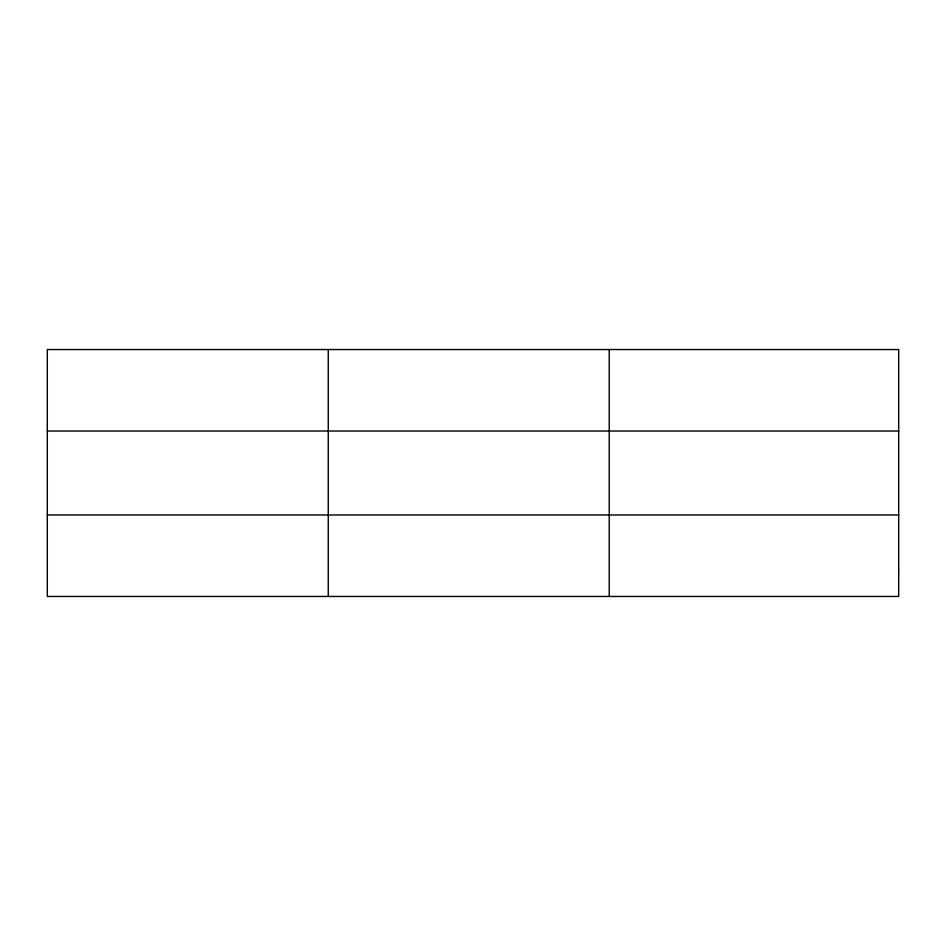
<?xml version="1.0" encoding="UTF-8"?>
<svg xmlns="http://www.w3.org/2000/svg" width="946" height="946" viewBox="0 0 946 946"><rect width="100%" height="100%" fill="white"/><g stroke="black" fill="none" stroke-linecap="round" stroke-linejoin="round"><path stroke-width="1.42" d="M328.262 349.535L328.262 596.465M609.224 349.535L609.224 596.465M47.3 431.021L898.7 431.021M47.3 514.979L898.7 514.979M898.7 569.303L898.7 596.465L47.3 596.465L47.3 349.535L898.7 349.535L898.7 569.303"/></g></svg>
